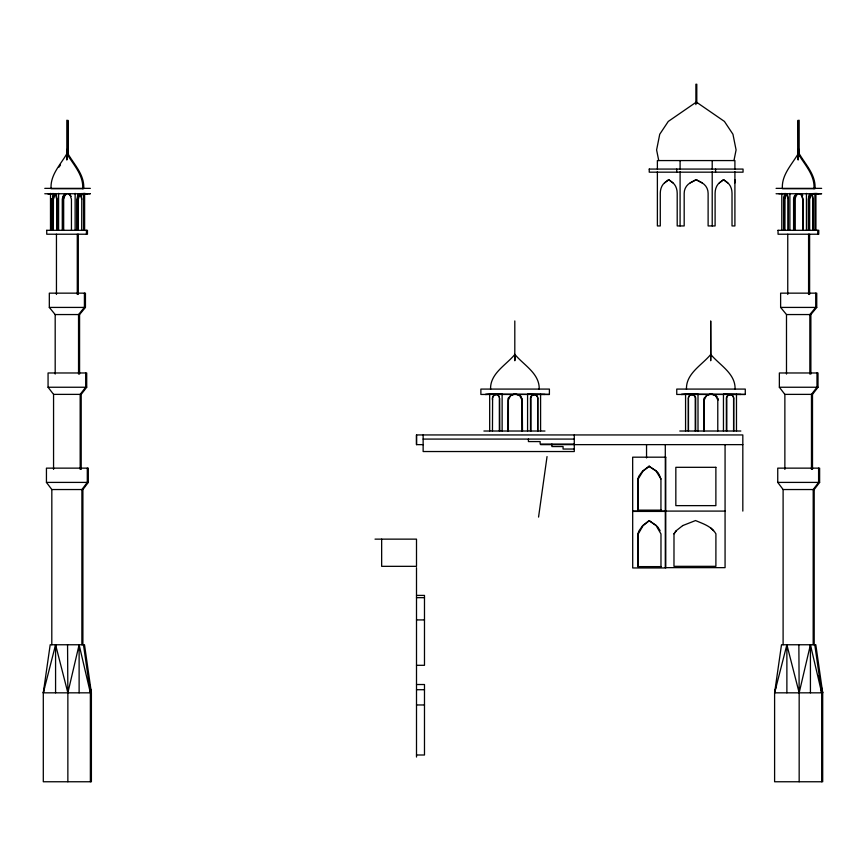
<?xml version="1.0" encoding="UTF-8"?>
<svg xmlns="http://www.w3.org/2000/svg" width="866" height="866" viewBox="0 0 866 866"><rect width="100%" height="100%" fill="white"/><g stroke="black" fill="none" stroke-linecap="round" stroke-linejoin="round"><path stroke-width="1.3" d="M50.499 230.313L50.499 193.389M51.527 230.313L51.527 198.671M53.335 230.313L53.411 199.234L53.627 196.333L54.991 193.627M56.788 230.313L56.788 199.234L55.121 193.627M57.08 230.313L56.994 197.729M58.585 230.313L58.585 193.389M62.276 230.313L62.276 199.234L62.893 196.333L65.675 193.627M62.655 230.313L62.655 199.234L63.997 195.131L66.043 193.627M63.305 230.313L63.305 199.234L63.922 196.333L66.704 193.627M63.673 230.313L63.673 199.234L65.015 195.131L67.072 193.627M67.862 156.053L67.862 120.233L67.959 153.931M71.445 230.313L71.445 199.234L70.103 195.131L68.046 193.627M75.136 230.313L75.136 193.389M77.02 230.313L77.02 199.234L77.702 195.131L78.752 193.627M77.312 230.313L77.312 199.234L78.968 193.627M78.048 230.313L78.048 199.234L78.73 195.131L79.78 193.627M78.341 230.313L78.341 199.234L79.997 193.627L81.794 199.234L81.707 230.313M83.591 230.313L83.591 193.389M84.619 230.313L84.619 193.389M86.438 234.221L86.438 230.313M416.503 757.036L416.503 567.652M489.68 431.019L489.68 394.106L545.039 394.452M492.462 431.019L492.592 399.951C491.542 395.556 497.788 391.475 499.314 397.05M499.346 431.019L499.346 399.951C500.494 392.893 491.314 392.893 492.462 399.951M499.801 431.019L499.671 398.447M502.128 431.019L502.128 394.106L485.241 394.452M507.801 431.019L508.039 398.447L511.33 394.918L515.432 394.138M508.374 431.019L508.374 399.951L510.442 395.838L513.603 394.333M521.906 431.019L521.906 399.951L519.838 395.838L516.677 394.333M522.479 431.019L522.241 398.447M527.578 431.019L527.578 394.106L549.401 394.452L549.401 389.083L480.879 389.083L480.879 394.452L549.401 394.452M530.479 431.019L530.479 399.951C529.364 392.861 538.804 392.861 537.689 399.951L537.689 431.019M530.934 431.019L530.934 399.951C529.786 392.893 538.966 392.893 537.818 399.951L537.818 431.019M540.59 431.019L540.59 394.106M656.59 525.662L649.045 520.596L642.615 525.662L639.076 530.728L637.777 533.954L637.777 566.624L661.429 566.624M656.558 471.093L649.013 466.254L642.572 471.093L639.032 475.921L637.744 478.985L637.744 510.15L661.386 510.15M638.188 510.15L638.188 478.985L643.027 471.093L649.468 466.254M638.231 566.624L638.231 533.954L643.07 525.662L649.5 520.596M657.381 171.717L657.381 225.939L660.282 225.939L660.282 193.259A11.962 8.465 -90 0 1 664.503 182.888L668.66 179.695L672.969 182.888A11.962 8.465 -90 0 1 677.201 193.259L677.201 225.939L684.183 225.939L684.183 193.259A11.962 11.962 0 0 1 690.17 182.888L696.037 179.695L702.131 182.888A11.962 11.962 0 0 1 708.117 193.259L708.117 225.939L715.1 225.939L715.1 193.259A11.962 8.465 -90 0 1 719.332 182.888L723.478 179.695L727.786 182.888A11.962 8.465 -90 0 1 732.019 193.259L732.019 225.939L734.909 225.939L734.909 171.717M657.381 169.076L657.381 160.567L734.909 160.567L734.909 169.076M660.975 566.624L660.975 533.954L656.147 525.662L649.045 520.596M660.942 510.15L660.942 478.985L656.103 471.093L649.013 466.254M676.725 172.172L676.725 169.076M680.091 225.939L680.091 171.717M680.091 169.076L680.091 160.567M685.569 431.019L685.569 394.106L740.917 394.452M688.34 431.019L688.34 399.951C687.193 392.893 696.372 392.893 695.236 399.951L695.236 431.019M688.47 431.019L688.47 399.951C687.355 392.861 696.794 392.861 695.679 399.951L695.679 431.019M695.896 104.634L695.896 84.24L696.794 84.24L696.794 103.357M698.007 431.019L698.007 394.106L681.12 394.452M703.679 431.019L703.917 398.447L707.208 394.918L711.311 394.138M704.253 431.019L704.253 399.951L706.32 395.838L709.481 394.333M710.845 355.991L710.683 320.95L710.683 360.743L710.769 354.432C719.635 365.203 735.797 373.549 735.061 389.429M712.209 225.939L712.209 171.717M712.209 169.076L712.209 160.567M715.576 172.172L715.576 169.076M717.784 431.019L717.784 399.951L715.717 395.838L712.556 394.333M723.456 431.019L723.456 394.106L745.28 394.452L745.28 389.083L676.757 389.083L676.757 394.452L745.28 394.452M725.069 444.637L725.069 567.652L665.294 567.652L665.294 444.637M726.357 431.019L726.357 399.951C725.253 392.861 734.682 392.861 733.578 399.951L733.578 431.019M726.812 431.019L726.812 399.951C725.665 392.893 734.844 392.893 733.708 399.951L733.708 431.019M736.479 431.019L736.479 394.106M781.803 230.313L781.803 193.389M783.611 230.313L783.611 199.234L785.267 193.627M783.687 230.313L783.687 199.234L784.38 195.131L785.43 193.627M788.092 230.313L788.092 199.234L786.425 193.627L784.932 196.333L784.639 199.234L784.639 230.313L784.715 199.234L786.296 193.627M788.374 230.313L788.374 199.234L788.06 196.333L786.642 193.627M789.889 230.313L789.889 193.389M793.581 230.313L793.581 199.234L794.198 196.333L796.98 193.627M793.949 230.313L793.949 199.234L795.302 195.131L797.348 193.627M794.609 230.313L794.609 199.234L795.215 196.333L798.008 193.627M794.977 230.313L794.977 199.234L796.319 195.131L798.376 193.627M798.236 155.274L798.138 120.233L798.138 160.026L798.181 153.715C804.59 164.713 814.982 174.997 813.975 188.712M799.156 156.053L799.156 120.233M802.75 230.313L802.75 199.234L801.407 195.131L799.35 193.627M803.118 230.313L803.118 199.234L801.775 195.131L799.729 193.627M806.441 230.313L806.441 193.389M808.324 230.313L808.324 199.234L809.006 195.131L810.056 193.627M808.617 230.313L808.617 199.234L810.273 193.627M809.353 230.313L809.353 199.234L810.035 195.131L811.085 193.627M809.645 230.313L809.645 199.234L811.301 193.627L813.098 199.234L813.098 230.313M813.012 230.313L813.012 199.234L812.795 196.333L811.431 193.627M814.895 230.313L814.895 193.389M815.924 230.313L815.924 193.389M817.742 234.221L817.742 230.313M82.671 188.712C83.677 174.997 73.285 164.713 66.877 153.715C60.468 164.713 50.087 174.997 51.094 188.712L83.699 188.712C84.706 174.997 74.314 164.713 67.905 153.715L67.884 156.248M66.877 153.715L66.834 160.026L66.834 120.233M799.188 156.248L799.21 153.715C805.618 164.713 816.01 174.997 815.003 188.712L782.399 188.712C781.392 174.997 791.773 164.713 798.181 153.715M539.182 389.429C539.908 373.549 523.757 365.203 514.88 354.432C506.015 365.203 489.853 373.549 490.589 389.429M53.335 199.234L55.153 193.627M538.555 517.089L547.041 456.588M90.367 781.76L90.367 692.832L43.3 692.832L50.196 644.759L84.5 644.759L91.395 692.832L91.395 781.76L43.3 781.76L43.3 692.832L44.512 687.636M821.672 781.76L821.672 692.832L774.605 692.832L781.5 644.759L815.804 644.759L822.7 692.832L822.7 781.76L774.605 781.76L774.605 692.832L776.434 685.038M733.957 160.567L736.089 149.926L732.95 134.252L724.42 121.424L696.351 102.08L668.281 121.424L659.74 134.252L656.601 149.926L658.734 160.567M83.472 644.759L90.367 692.832L79.12 644.759L67.862 692.832L67.862 781.76M814.776 644.759L821.672 692.832L810.424 644.759L799.166 692.832L799.166 781.76M43.3 692.832L55.576 644.759L67.862 692.832L67.559 644.759M774.605 692.832L786.88 644.759L799.166 692.832L798.863 644.759M58.91 167.203L60.49 165.027M682.711 525.586L695.539 520.553C702.976 523.724 711.646 526.322 715.911 533.835L715.89 566.332L673.975 566.332L673.997 533.835L676.314 530.631L682.733 525.586M673.997 533.835L676.335 530.631M82.898 644.759L82.898 489.539L88.321 482.405L88.321 468.138L46.439 468.138L46.439 482.405L51.83 489.539L51.798 644.759M814.202 644.759L814.202 489.539L819.626 482.405L819.626 468.138L777.744 468.138L777.744 482.405L783.135 489.539M85.68 372.975L85.68 387.243L80.17 394.376L80.17 469.437M81.198 469.437L81.198 394.376L86.708 387.243L86.708 372.975L48.063 372.975L48.063 387.243L53.562 394.376L53.562 469.437M812.503 469.437L812.503 394.376L818.013 387.243L818.013 372.975L779.357 372.975L779.357 387.243L784.867 394.376L784.867 469.437M79.575 374.08L79.575 314.553L85.442 307.419L85.442 293.152L49.319 293.152L49.319 307.419L55.186 314.553L55.186 374.08M810.879 374.08L810.879 314.553L816.746 307.419L816.746 293.152L780.623 293.152L780.623 307.419L786.49 314.553L786.49 374.08M53.963 193.627L52.306 199.234L52.306 230.313L52.382 199.234L53.075 195.131L54.125 193.627M710.769 354.432C701.893 365.203 685.742 373.549 686.478 389.429M664.503 182.888L668.823 179.695L672.969 182.888M719.332 182.888L723.64 179.695L727.786 182.888M690.17 182.888L696.264 179.695L702.131 182.888M485.696 394.452L489.68 394.106M681.574 394.452L685.569 394.106M47.619 193.746L53.714 193.551M48.637 193.746L51.083 193.67M778.913 193.746L786.036 193.551M44.772 188.366L90.345 188.366M776.077 188.366L821.65 188.366M44.772 193.746L90.345 193.746L81.577 193.551M776.077 193.746L821.65 193.746L812.882 193.551M49.319 307.419L85.442 307.419M780.623 307.419L816.746 307.419M55.186 314.553L79.575 314.553M786.49 314.553L810.879 314.553M514.805 320.95L514.805 360.743L514.88 354.432L514.945 359.487M48.063 387.243L85.68 387.243M85.853 387.243L86.708 387.243M779.357 387.243L818.013 387.243M53.562 394.376L81.198 394.376M784.867 394.376L812.503 394.376M483.899 431.019L544.963 431.019M679.788 431.019L740.841 431.019M423.257 444.637L416.514 444.637L416.503 434.938L742.822 434.938L742.822 511.092M423.138 439.084L574.277 439.084M574.277 444.063L540.146 444.063L540.146 441.573L528.412 441.573L528.412 439.084M540.579 444.637L742.844 444.637M574.277 449.043L563.073 449.043L563.073 446.553L551.88 446.553L551.88 444.063M660.942 478.985L659.015 474.146M46.439 482.405L88.321 482.405M777.744 482.405L819.626 482.405M51.798 489.539L82.93 489.539M814.235 489.539L783.102 489.539L783.102 644.759M632.71 511.092L725.069 511.092M632.667 511.416L665.737 511.416M375.021 539.139L416.503 539.139L416.503 566.332L381.657 566.332L381.657 539.139M416.503 595.407L424.481 595.407L424.481 665.305L416.503 665.305M416.503 597.67L424.481 597.67M416.503 619.915L424.481 619.915M416.503 684.519L424.481 684.519L424.481 755L416.503 755M416.503 689.715L424.481 689.715M416.503 704.967L424.481 704.967M710.737 394.138L714.84 394.918L717.416 397.05M514.848 394.138L518.951 394.918M816.887 193.508L818.814 193.746M815.859 193.508L817.785 193.746M84.554 193.508L87.509 193.746M800.747 193.627L802.804 195.131M800.379 193.627L802.436 195.131M69.074 193.627L70.178 194.201M68.425 193.627L71.207 196.333M710.607 527.849L713.552 530.631M812.297 193.627L812.86 194.201M55.337 193.627L56.766 196.333M812.46 193.627L813.001 194.201M520.412 395.838L521.538 397.05M80.127 193.627L81.491 196.333L81.707 199.234M657.197 471.808L658.463 473.258M657.229 526.42L658.506 527.935M659.048 528.866L660.13 530.728M81.566 194.201L82.043 195.131M821.369 687.636L822.7 692.832L818.749 675.945M820.676 688.935L821.672 692.832M89.739 686.337L91.395 692.832L88.051 678.543M89.707 690.234L90.367 692.832M718.12 398.447L718.358 399.951M818.597 468.138L818.597 482.405L813.206 489.539L813.174 644.759M816.984 372.975L816.984 387.243L811.474 394.376L811.474 469.437M815.718 293.152L815.718 307.419L809.851 314.553L809.851 374.08M810.424 644.759L810.424 692.832M809.613 234.221L809.613 294.472M808.584 234.221L808.584 294.472M799.199 149.407L799.199 156.107M798.171 149.407L798.171 156.107M787.757 234.221L787.757 294.472M786.88 644.759L786.88 692.832M734.909 179.695L734.909 182.888M646.545 444.637L646.545 457.93M574.277 434.938L574.277 451.532L423.138 451.532L423.138 434.938M416.514 434.938L416.514 444.637M87.293 468.138L87.293 482.405L81.902 489.539L81.869 644.759M84.413 293.152L84.413 307.419L78.546 314.553L78.546 374.08M79.12 644.759L79.12 692.832M78.308 234.221L78.308 294.472M77.28 234.221L77.28 294.472M67.894 149.407L67.894 154.765M66.866 149.407L66.866 156.107M56.452 234.221L56.452 294.472M55.576 644.759L55.576 692.832M46.742 230.313L46.742 234.221L87.455 234.221L87.455 230.313L46.742 230.313M649.24 169.076L649.24 172.172L743.05 172.172L743.05 169.076L649.24 169.076M778.047 230.313L778.047 234.221L818.76 234.221L818.76 230.313L778.047 230.313M665.748 457.183L632.667 457.183L632.71 567.955L665.77 567.955L665.748 457.183M715.879 467.315L675.837 467.315L675.837 505.636L715.879 505.636L715.879 467.315"/></g></svg>
